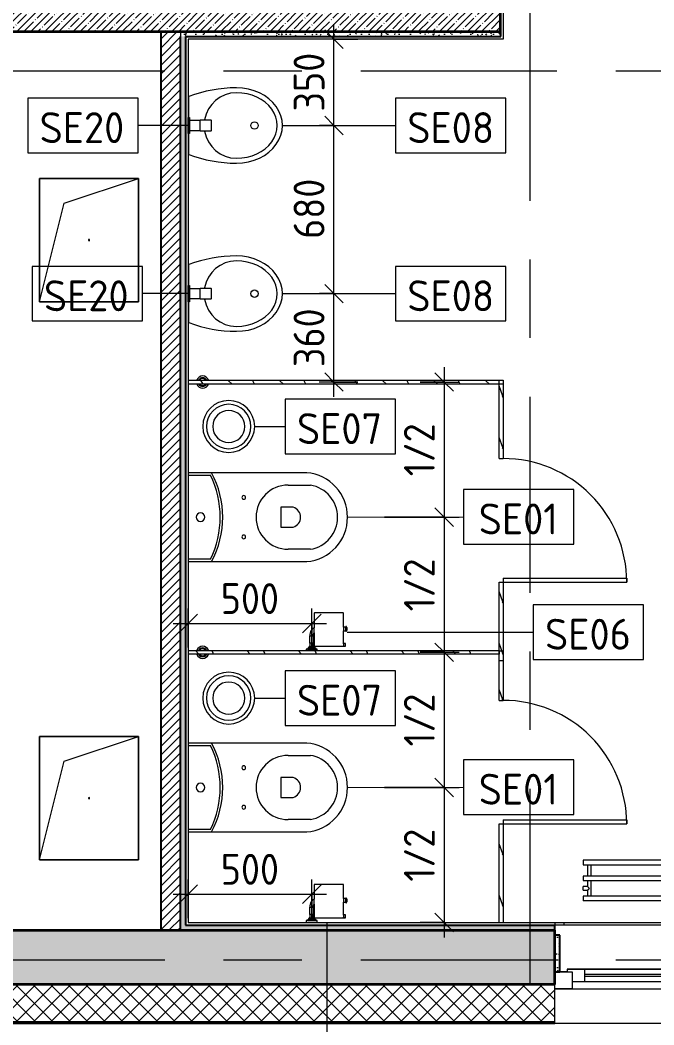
# Model space of a CAD drawing. Header units: millimetres. Extents: x 11693 to 241752, y -8553 to 29926.
# Drawn here: x 61026 to 63591, y -263 to 3806 of the extents above; entities that cross this region are included whole.
import ezdxf

# ---------------------------------------------------------------- set-up
doc = ezdxf.new("R2010")
doc.units = ezdxf.units.MM
doc.linetypes.add('Осевая', pattern=[1587.5, 317.5, -238.125, 793.75, -238.125])
for name, color, linetype, lineweight in [('A-ANNO-DIMS', 7, 'Continuous', 9), ('A-ANNO-DIMS-50', 7, 'Continuous', 9), ('A-DOOR', 7, 'Continuous', 9), ('A-GENM', 7, 'Continuous', 9), ('A-GLAZ', 7, 'Continuous', 9), ('A-GLAZ-1', 7, 'Continuous', 15), ('A-WALL-2', 7, 'Continuous', 9), ('I-WALL', 7, 'Continuous', 9), ('M-EQPM', 7, 'Continuous', 9), ('P-SANR-FIXT-IDEN', 7, 'Continuous', 9), ('Оси-2', 7, 'Осевая', 9)]:
    doc.layers.add(name, color=color, linetype=linetype, lineweight=lineweight)
for name, color, linetype, lineweight, true_color in [('A-DETL-GENF-1', 7, 'Continuous', 9, 0x4994b4), ('A-GENM-1', 7, 'Continuous', 9, 0x4994b4), ('A-WALL-1', 7, 'Continuous', 25, 0x3c3c3c), ('A-WALL-3', 7, 'Continuous', 35, 0x3c3c3c), ('A-WALL-4', 7, 'Continuous', 15, 0x3c3c3c), ('A-WALL-FNSH-1', 7, 'Continuous', 15, 0x3c3c3c), ('A-WALL-FNSH-2', 7, 'Continuous', 9, 0x3c3c3c), ('P-SANR-FIXT-1', 7, 'Continuous', 15, 0x4994b4)]:
    doc.layers.add(name, color=color, linetype=linetype, lineweight=lineweight, true_color=true_color)
doc.styles.add('GOST Common_1', font='GOST_Common.ttf', dxfattribs={"height": 125})
doc.styles.add('ISOCPEUR', font='isocpeur.ttf', dxfattribs={"width": 0.9, "height": 125})
doc.dimstyles.new('ISO-2_5_0_9К_БОЛЬШОЙ', dxfattribs={"dimscale": 304.8, "dimtxt": 124.497647, "dimasz": 0.246063, "dimexe": 0.19685, "dimexo": 0.492126, "dimgap": 0, "dimtad": 1, "dimdec": 0, "dimrnd": 10, "dimzin": 0, "dimdsep": 46, "dimtxsty": 'ISOCPEUR', "dimblk1": 'OBLIQUE', "dimblk2": 'OBLIQUE', "dimsah": 1, "dimcen": 0.09, "dimdle": 0.19685, "dimazin": 0, "dimtfac": 1, "dimtdec": 4, "dimtix": 1, "dimtmove": 0, "dimatfit": 3, "dimfxl": 1, "dimtvp": 1, "dimtolj": 1, "dimtzin": 0, "dimarcsym": 2})
pattern_1 = [(45, (-7470.254, 0), (-28.51196, 28.51196), []), (45, (-7441.74, 0), (-28.51196, 28.51196), [50.403, -10.081, 1.676, -8.404])]
pattern_2 = [(0, (-7470.254, 0), (60.96, 15.24), [5.029, -40.691, 5.029, -40.691, -243.84]), (0, (-7470.254, 0), (60.96, 15.24), [-91.44, 5.029, -86.411, 5.029, -40.691, -106.68]), (0, (-7470.254, 0), (60.96, 15.24), [-228.6, 5.029, -25.451, 5.029, -71.171]), (120, (-7447.394, 7.62), (-43.678227, 45.1729086), [5.029, -40.691, 5.029, -40.691, -243.84]), (120, (-7447.394, 7.62), (-43.678227, 45.1729086), [-91.44, 5.029, -86.411, 5.029, -40.691, -106.68]), (120, (-7447.394, 7.62), (-43.678227, 45.1729086), [-228.6, 5.029, -25.451, 5.029, -71.171]), (240, (-7439.774, 38.1), (-17.281773, -60.4129086), [5.029, -40.691, 5.029, -40.691, -243.84]), (240, (-7439.774, 38.1), (-17.281773, -60.4129086), [-91.44, 5.029, -86.411, 5.029, -40.691, -106.68]), (240, (-7439.774, 38.1), (-17.281773, -60.4129086), [-228.6, 5.029, -25.451, 5.029, -71.171])]
pattern_3 = [(18.435, (-1212.785, 70388.855), (416.499926, 208.249954), [79.025, -579.519]), (49.399, (-1137.815, 70413.845), (1041.243719, 1249.505702), [38.399, -1881.572]), (46.848, (-1112.825, 70234.75), (2915.4795762, 3123.7701515), [91.346, -4475.934]), (19.983, (-1050.35, 70301.39), (1666.001328, 624.746965), [48.75, -2388.754]), (0, (-1212.79, 70318.05), (208.25, 208.25), [41.65, -166.6]), (28.443, (-1171.135, 70318.05), (-2707.2483879, -1457.75313005), [113.682, -5570.435]), (354.289, (-1071.175, 70372.195), (-1874.2483835, 208.263648), [41.858, -2051.029]), (39.806, (-1029.525, 70368.03), (-1041.24396, -833.007541), [32.53, -1593.955])]
pattern_4 = [(18.435, (-151, 70388.855), (416.499926, 208.249954), [79.025, -579.519]), (49.399, (-76.03, 70413.845), (1041.243719, 1249.505702), [38.399, -1881.572]), (46.848, (-51.04, 70234.75), (2915.4795762, 3123.7701515), [91.346, -4475.934]), (19.983, (11.435, 70301.39), (1666.001328, 624.746965), [48.75, -2388.754]), (0, (-151, 70318.05), (208.25, 208.25), [41.65, -166.6]), (28.443, (-109.35, 70318.05), (-2707.2483879, -1457.75313005), [113.682, -5570.435]), (354.289, (-9.39, 70372.195), (-1874.2483835, 208.263648), [41.858, -2051.029]), (39.806, (32.26, 70368.03), (-1041.24396, -833.007541), [32.53, -1593.955])]

# ---------------------------------------------------------------- blocks, each defined once
blk = doc.blocks.new('120_Окно_СКБ_1Ст - 120_Окно_СКБ_1Ст 900х2500_h_-22445987-Фрагмент 2_6')
at = {"layer": 'A-GLAZ'}
for p, q in [((450, -57), (-450, -57)), ((-330, -107), (330, -107)), ((330, -117), (-330, -117)), ((-430, -127), (-400, -127)), ((400, -127), (430, -127))]:
    blk.add_line(p, q, dxfattribs=at)
at = {"layer": 'A-GLAZ-1'}
for p, q in [((-450, -127), (-450, -57)), ((-450, -57), (-380, -57)), ((-380, -57), (-380, -127)), ((380, -127), (380, -57)), ((380, -57), (450, -57)), ((450, -57), (450, -127)), ((380, -87), (-380, -87)), ((-380, -87), (-380, -127)), ((-330, -137), (-330, -87)), ((330, -137), (330, -87)), ((380, -127), (380, -87)), ((-380, -127), (-450, -127)), ((-380, -127), (-400, -127)), ((-400, -127), (-400, -137)), ((-400, -137), (400, -137)), ((400, -137), (-400, -137)), ((450, -127), (380, -127)), ((400, -127), (380, -127)), ((400, -137), (400, -127))]:
    blk.add_line(p, q, dxfattribs=at)
blk = doc.blocks.new('GM_Отверстие прямоугольное _в плите_ - Отверстие-21609437-Фрагмент 2_6')
at = {"layer": 'A-GENM'}
for p, q in [((-200, -250), (-200, 250)), ((-200, 250), (200, 250)), ((200, 250), (-200, 250)), ((-200, 250), (-200, -250)), ((-100, 150), (200, 250)), ((200, 250), (200, -250)), ((200, -250), (200, 250)), ((-200, -250), (-100, 150)), ((200, -250), (-200, -250)), ((-200, -250), (200, -250))]:
    blk.add_line(p, q, dxfattribs=at)
for start, end in [(360, 180), (180, 360)]:
    blk.add_arc((0, 0), 2.5, start, end, dxfattribs=at)
blk = doc.blocks.new('radiator_prado_classic_z_tip_30_po exemplyaru - Classic Z Тип 30-500-30677900-Фрагмент 2_6')
at = {"layer": 'M-EQPM'}
for p, q in [((0, 228), (0, 210)), ((700, 228), (0, 228)), ((0, 210), (700, 210)), ((17.5, 210), (17.5, 164)), ((32.5, 164), (32.5, 210)), ((667.5, 210), (667.5, 164)), ((682.5, 164), (682.5, 210)), ((700, 210), (700, 228)), ((700, 164), (0, 164)), ((0, 164), (0, 146)), ((700, 146), (700, 164)), ((0, 146), (700, 146)), ((17.5, 146), (17.5, 121.5)), ((32.5, 82), (32.5, 146)), ((667.5, 146), (667.5, 82)), ((682.5, 121.5), (682.5, 146)), ((17.5, 121.5), (0, 121.5)), ((0, 106.5), (0, 121.5)), ((0, 106.5), (17.5, 106.5)), ((700, 82), (0, 82)), ((0, 82), (0, 64)), ((17.5, 106.5), (17.5, 82)), ((700, 121.5), (682.5, 121.5)), ((682.5, 82), (682.5, 106.5)), ((682.5, 106.5), (700, 106.5)), ((700, 121.5), (700, 106.5)), ((700, 64), (700, 82)), ((700, 64), (0, 64))]:
    blk.add_line(p, q, dxfattribs=at)
for points, knots in [([(25, 114), (24.5, 114.5), (23.6, 115.4), (22.4, 116.6), (21.6, 117.4), (21.1, 117.9), (20.8, 118.2), (20.5, 118.5), (20.2, 118.8), (19.8, 119.1), (19.6, 119.4), (19.3, 119.7), (19, 120), (18.7, 120.3), (18.5, 120.5), (18.3, 120.7), (18.1, 120.9), (17.9, 121.1), (17.8, 121.2), (17.7, 121.3), (17.5, 121.5), (17.5, 121.5), (17.5, 121.5)], [0, 0, 0, 0, 0.142857, 0.285714, 0.357143, 0.392857, 0.428571, 0.464286, 0.5, 0.535714, 0.571429, 0.607143, 0.642857, 0.678571, 0.714286, 0.75, 0.785714, 0.821429, 0.857143, 0.892857, 0.928571, 1, 1, 1, 1]), ([(17.5, 106.5), (17.5, 106.5), (17.5, 106.5), (17.7, 106.7), (17.8, 106.8), (17.9, 106.9), (18.1, 107.1), (18.3, 107.3), (18.5, 107.5), (18.7, 107.7), (19, 108), (19.3, 108.3), (19.6, 108.6), (19.8, 108.9), (20.3, 109.3), (20.7, 109.7), (21.1, 110.1), (21.6, 110.6), (22.4, 111.4), (23.6, 112.6), (24.5, 113.5), (25, 114)], [0, 0, 0, 0, 0.071429, 0.107143, 0.142857, 0.178571, 0.214286, 0.25, 0.285714, 0.321429, 0.357143, 0.392857, 0.428571, 0.464286, 0.5, 0.571429, 0.607143, 0.642857, 0.714286, 0.857143, 1, 1, 1, 1]), ([(675, 114), (675.5, 114.5), (676.4, 115.4), (677.6, 116.6), (678.4, 117.4), (678.9, 117.9), (679.2, 118.2), (679.5, 118.5), (679.8, 118.8), (680.1, 119.2), (680.4, 119.4), (680.7, 119.7), (681, 120), (681.3, 120.3), (681.5, 120.5), (681.7, 120.7), (681.9, 120.9), (682.1, 121.1), (682.2, 121.2), (682.3, 121.3), (682.5, 121.5), (682.5, 121.5), (682.5, 121.5)], [0, 0, 0, 0, 0.142857, 0.285714, 0.357143, 0.392857, 0.428571, 0.464286, 0.5, 0.535714, 0.571429, 0.607143, 0.642857, 0.678571, 0.714286, 0.75, 0.785714, 0.821429, 0.857143, 0.892857, 0.928571, 1, 1, 1, 1]), ([(682.5, 106.5), (682.5, 106.5), (682.5, 106.5), (682.3, 106.7), (682.2, 106.8), (682.1, 106.9), (681.9, 107.1), (681.7, 107.3), (681.5, 107.5), (681.3, 107.7), (681, 108), (680.7, 108.3), (680.4, 108.6), (680.1, 108.8), (679.7, 109.3), (679.3, 109.7), (678.9, 110.1), (678.4, 110.6), (677.6, 111.4), (676.4, 112.6), (675.5, 113.5), (675, 114)], [0, 0, 0, 0, 0.071429, 0.107143, 0.142857, 0.178571, 0.214286, 0.25, 0.285714, 0.321429, 0.357143, 0.392857, 0.428571, 0.464286, 0.5, 0.571429, 0.607143, 0.642857, 0.714286, 0.857143, 1, 1, 1, 1])]:
    blk.add_open_spline(points, degree=3, knots=knots, dxfattribs=at)
blk = doc.blocks.new('131_Сантехническая перегородка_Дверь - СД-1-29846662-Фрагмент 2_6')
at = {"layer": 'A-DOOR'}
h = blk.add_hatch(dxfattribs=at)
h.set_pattern_fill('FP_22', color=256, style=0, pattern_type=2)
h.set_pattern_definition(pattern_3)
h.paths.add_polyline_path([(817.3, 8), (817.3, -8), (1134.7, -8), (1134.7, 8)])
at = {"layer": 'A-GENM'}
h = blk.add_hatch(dxfattribs=at)
h.set_pattern_fill('FP_22', color=256, style=0, pattern_type=2)
h.set_pattern_definition(pattern_3)
h.paths.add_polyline_path([(0, 8), (0, -8), (317.3, -8), (317.3, 8)])
at = {"layer": 'A-DOOR'}
for p, q in [((333.3, -8), (317.3, -8)), ((317.3, -8), (317.3, -508)), ((333.3, -8), (333.3, -508)), ((333.3, -508), (317.3, -508))]:
    blk.add_line(p, q, dxfattribs=at)
blk.add_arc((317.3, -8), 500, 270, 0, dxfattribs=at)
at = {"layer": 'A-GENM'}
for p, q in [((0, 8), (317.3, 8)), ((0, 8), (0, -8)), ((317.3, 8), (317.3, -8)), ((817.3, 8), (1134.7, 8)), ((817.3, 8), (817.3, -8)), ((1134.7, 8), (1134.7, -8)), ((317.3, -8), (0, -8)), ((1134.7, -8), (817.3, -8))]:
    blk.add_line(p, q, dxfattribs=at)
blk = doc.blocks.new('131_Сантехническая перегородка_Дверь_сдвиг_ - СД-1-30819161-Фрагмент 2_6')
at = {"layer": 'A-DOOR'}
h = blk.add_hatch(dxfattribs=at)
h.set_pattern_fill('FP_25', color=256, style=0, pattern_type=2)
h.set_pattern_definition(pattern_4)
h.paths.add_polyline_path([(900, 8), (900, -8), (1100, -8), (1100, 8)])
at = {"layer": 'A-GENM'}
h = blk.add_hatch(dxfattribs=at)
h.set_pattern_fill('FP_25', color=256, style=0, pattern_type=2)
h.set_pattern_definition(pattern_4)
h.paths.add_polyline_path([(0, 8), (0, -8), (400, -8), (400, 8), (311, 8)])
at = {"layer": 'A-DOOR'}
for p, q in [((416, -8), (400, -8)), ((400, -8), (400, -508)), ((416, -8), (416, -508)), ((416, -508), (400, -508))]:
    blk.add_line(p, q, dxfattribs=at)
blk.add_arc((400, -8), 500, 270, 0, dxfattribs=at)
at = {"layer": 'A-GENM'}
for p, q in [((0, 8), (400, 8)), ((400, 8), (400, -8)), ((900, 8), (1100, 8)), ((900, 8), (900, -8)), ((1100, 8), (1100, -8)), ((400, -8), (0, -8)), ((1100, -8), (900, -8))]:
    blk.add_line(p, q, dxfattribs=at)
blk = doc.blocks.new('131_Сантехническая перегородка - СП-4-30850764-Фрагмент 2_6')
at = {"layer": 'A-GENM'}
h = blk.add_hatch(dxfattribs=at)
h.set_pattern_fill('FP_26', color=256, style=0, pattern_type=2)
h.set_pattern_definition([(108.435, (-69066.66, -2340), (-208.249954, 416.499926), [79.025, -579.519]), (139.399, (-69091.653, -2265.03), (-1249.505702, 1041.243719), [38.399, -1881.572]), (136.848, (-68912.558, -2240.04), (-3123.769422, 2915.4788923), [91.346, -4475.934]), (109.983, (-68979.198, -2177.565), (-624.746965, 1666.001328), [48.75, -2388.754]), (90, (-68995.86, -2340), (-208.25, 208.25), [41.65, -166.6]), (118.443, (-68995.858, -2298.35), (1457.75313005, -2707.2483879), [113.682, -5570.435]), (84.289, (-69050.003, -2198.39), (-208.263648, -1874.2483835), [41.858, -2051.029]), (129.806, (-69045.838, -2156.74), (833.007541, -1041.24396), [32.53, -1593.955])])
h.paths.add_polyline_path([(1330, -8), (1330, 8), (55.2, 8), (55.2, -8), (706.3, -8)])
for p, q in [((55.2, 8), (1330, 8)), ((1330, 8), (1330, -8)), ((1330, -8), (55.2, -8))]:
    blk.add_line(p, q, dxfattribs=at)
at = {"layer": 'A-GENM', "flags": 128}
for points in [[(126.7, 8), (117.9, 14.5), (107.1, 13.4), (101.1, 8)], [(101.1, -8), (109.9, -14.5), (120.7, -13.4), (126.7, -8)]]:
    blk.add_lwpolyline(points, dxfattribs=at)
at = {"layer": 'A-GENM'}
for radius, start, end in [(24.6, 19.9113, 160.0887), (17.6, 28.9731, 151.0269), (15.1, 126.8617, 139.5341), (15.1, 78.8699, 82.6459), (15.1, 40.4659, 53.124), (24.6, 199.9113, 340.0887), (17.6, 208.9731, 331.0269), (15.1, 220.4659, 233.124), (15.1, 258.8699, 262.6459), (15.1, 306.8617, 319.5341)]:
    blk.add_arc((113.9, 0), radius, start, end, dxfattribs=at)
blk = doc.blocks.new('131_Сантехническая перегородка - СП-4-30850728-Фрагмент 2_6')
at = {"layer": 'A-GENM'}
h = blk.add_hatch(dxfattribs=at)
h.set_pattern_fill('FP_27', color=256, style=0, pattern_type=2)
h.set_pattern_definition([(108.435, (-69050.52, -1245.5), (-208.249954, 416.499926), [79.025, -579.519]), (139.399, (-69075.51, -1170.53), (-1249.505702, 1041.243719), [38.399, -1881.572]), (136.848, (-68896.414, -1145.54), (-3123.769422, 2915.4788923), [91.346, -4475.934]), (109.983, (-68963.054, -1083.065), (-624.746965, 1666.001328), [48.75, -2388.754]), (90, (-68979.71, -1245.5), (-208.25, 208.25), [41.65, -166.6]), (118.443, (-68979.714, -1203.85), (1457.75313005, -2707.2483879), [113.682, -5570.435]), (84.289, (-69033.86, -1103.89), (-208.263648, -1874.2483835), [41.858, -2051.029]), (129.806, (-69029.694, -1062.24), (833.007541, -1041.24396), [32.53, -1593.955])])
h.paths.add_polyline_path([(1330, -8), (1330, 8), (71.3, 8), (71.3, -8), (722.5, -8)])
for p, q in [((71.3, 8), (1330, 8)), ((1330, 8), (1330, -8)), ((1330, -8), (71.3, -8))]:
    blk.add_line(p, q, dxfattribs=at)
at = {"layer": 'A-GENM', "flags": 128}
for points in [[(142.8, 8), (134.1, 14.5), (123.2, 13.4), (117.3, 8)], [(117.3, -8), (126, -14.5), (136.9, -13.4), (142.8, -8)]]:
    blk.add_lwpolyline(points, dxfattribs=at)
at = {"layer": 'A-GENM'}
for radius, start, end in [(24.6, 19.9113, 160.0887), (17.6, 28.9731, 151.0269), (15.1, 126.8617, 139.5341), (15.1, 78.8699, 82.6459), (15.1, 40.4659, 53.124), (24.6, 199.9113, 340.0887), (17.6, 208.9731, 331.0269), (15.1, 220.4659, 233.124), (15.1, 258.8699, 262.6459), (15.1, 306.8617, 319.5341)]:
    blk.add_arc((130, 0), radius, start, end, dxfattribs=at)
blk = doc.blocks.new('мусорная корзина - Round_ Metal-30590745-Фрагмент 2_6')
at = {"layer": 'P-SANR-FIXT-1'}
for radius, start, end in [(105, 0, 180), (90, 360, 180), (65, 0, 180), (105, 180, 360), (90, 180, 360), (65, 180, 360)]:
    blk.add_arc((0, 0), radius, start, end, dxfattribs=at)
blk = doc.blocks.new('WC Seat_2 with Cistern-Wall Based - 640 x 360mm-30580118-Фрагмент 2_6')
at = {"layer": 'P-SANR-FIXT-1'}
for p, q in [((-5, 410.5), (-5, 500.5)), ((255, 500.5), (255, 410.5)), ((-55, 485.5), (-55, 100.5)), ((305, 100.5), (305, 485.5)), ((85, 430.5), (85, 380.5)), ((165, 380.5), (165, 430.5)), ((85, 380.5), (165, 380.5)), ((-55, 100.5), (-55, 5.5)), ((-45, 5.5), (-45, 95.6)), ((295, 95.6), (295, 5.5)), ((305, 5.5), (305, 100.5))]:
    blk.add_line(p, q, dxfattribs=at)
for centre, radius, start, end in [((125, 469.8), 180.7, 4.9791, 175.0209), ((125, 478.7), 131.8, 9.5273, 170.4727), ((125, 418.8), 41.7, 16.2602, 163.7398), ((125, 410.5), 130, 180, 360), ((45, 230.5), 7.5, 0, 180), ((45, 230.5), 7.5, 180, 360), ((205, 230.5), 7.5, 0, 180), ((205, 230.5), 7.5, 180, 360), ((125, -237), 382.5, 61.9275, 118.0725), ((125, -247), 382.5, 63.6122, 116.3878), ((125, 55.5), 17.5, 0, 180), ((125, 55.5), 17.5, 180, 360)]:
    blk.add_arc(centre, radius, start, end, dxfattribs=at)
blk = doc.blocks.new('Urinal - Urinal-30617152-Фрагмент 2_6')
at = {"layer": 'P-SANR-FIXT-1'}
for p, q in [((-117.4, -2.6), (-32.5, -2.6)), ((32.5, -2.6), (117.4, -2.6))]:
    blk.add_line(p, q, dxfattribs=at)
blk.add_circle((0, -268.3), 15, dxfattribs=at)
for centre, start, end in [((392.4, -195), 159.3261, 180), ((-392.4, -195), 360, 20.6739)]:
    blk.add_arc(centre, 544.9, start, end, dxfattribs=at)
for major_axis, ratio, start_param, end_param in [((-132.5, 0), 0.987707, 4.886922, 6.283185), ((132.5, 0), 0.987707, 0, 1.396263), ((0, 186.2), 0.819068, 1.570796, 4.712389), ((0, 165), 0.80303, 1.570796, 4.712389)]:
    blk.add_ellipse((0, -195), major_axis=major_axis, ratio=ratio, start_param=start_param, end_param=end_param, dxfattribs=at)
blk = doc.blocks.new('Sanitary_Taps-Mixers_Gessi_70388-HABITO-External-part-for-wall-moun - 707 - Black Metal Brushed PVD-30902499-Фрагмент 2_6')
at = {"layer": 'A-GENM-1'}
for p, q in [((69176.4, 3411.6), (69181.4, 3411.6)), ((69176.4, 3346.6), (69176.4, 3411.6)), ((69176.4, 3400.1), (69176.4, 3411.6)), ((69176.4, 3411.6), (69181.4, 3411.6)), ((69181.4, 3411.6), (69181.4, 3346.6)), ((69181.4, 3411.6), (69181.4, 3400.1)), ((69181.4, 3400.1), (69224.4, 3400.1)), ((69224.4, 3356.6), (69224.4, 3401.6)), ((69224.4, 3401.6), (69268.4, 3401.6)), ((69224.4, 3400.1), (69224.4, 3401.6)), ((69224.4, 3401.6), (69268.4, 3401.6)), ((69268.4, 3401.6), (69269.4, 3400.6)), ((69268.4, 3401.6), (69269.4, 3400.6)), ((69269.4, 3400.6), (69269.4, 3357.6)), ((69269.4, 3400.6), (69269.4, 3357.6)), ((69176.4, 3346.6), (69176.4, 3358.1)), ((69181.4, 3346.6), (69176.4, 3346.6)), ((69181.4, 3346.6), (69176.4, 3346.6)), ((69224.4, 3358.1), (69181.4, 3358.1)), ((69181.4, 3358.1), (69181.4, 3346.6)), ((69224.4, 3356.6), (69224.4, 3358.1)), ((69268.4, 3356.6), (69224.4, 3356.6)), ((69268.4, 3356.6), (69224.4, 3356.6)), ((69269.4, 3357.6), (69268.4, 3356.6)), ((69269.4, 3357.6), (69268.4, 3356.6))]:
    blk.add_line(p, q, dxfattribs=at)
blk = doc.blocks.new('Sanitary_Toilet-Accessories_Gessi_Wall-mounted-paper-roll-holder-65449 - Chrome-30916167-Фрагмент 2_6')
at = {"layer": 'A-DETL-GENF-1'}
for p, q in [((69687.5, 1404.8), (69685.9, 1404.6)), ((69685.9, 1404.6), (69685.9, 1344.5)), ((69803.6, 1404.8), (69687.5, 1404.8)), ((69804.9, 1404.6), (69803.6, 1404.8)), ((69804.9, 1347.6), (69804.9, 1404.6)), ((69685.9, 1344.5), (69677.5, 1338.9)), ((69685.9, 1325), (69685.9, 1344.5)), ((69804.9, 1347.6), (69804.9, 1332.6)), ((69813.9, 1347.6), (69804.9, 1347.6)), ((69813.9, 1349.6), (69813.9, 1347.6)), ((69817.4, 1349.6), (69813.9, 1349.6)), ((69813.9, 1332.6), (69813.9, 1347.6)), ((69817.4, 1347.6), (69817.4, 1349.6)), ((69817.4, 1332.6), (69817.4, 1347.6)), ((69819.3, 1344.1), (69817.4, 1347.6)), ((69819.9, 1340.1), (69819.3, 1344.1)), ((69667.4, 1312.6), (69667.4, 1282.6)), ((69668.9, 1312.6), (69667.4, 1312.6)), ((69671.1, 1329.4), (69668.9, 1318.1)), ((69668.9, 1318.1), (69668.9, 1312.6)), ((69668.9, 1312.6), (69683.9, 1312.6)), ((69677.5, 1338.9), (69671.1, 1329.4)), ((69683.9, 1318.1), (69685, 1323.6)), ((69683.9, 1312.6), (69683.9, 1318.1)), ((69685.4, 1312.6), (69683.9, 1312.6)), ((69685, 1323.6), (69685.9, 1325)), ((69685.4, 1282.6), (69685.4, 1312.6)), ((69685.9, 1325), (69685.9, 1279.8)), ((69804.9, 1332.6), (69813.9, 1332.6)), ((69804.9, 1279.8), (69804.9, 1332.6)), ((69813.9, 1332.6), (69813.9, 1330.6)), ((69813.9, 1330.6), (69817.4, 1330.6)), ((69817.4, 1332.6), (69819.3, 1336.1)), ((69817.4, 1330.6), (69817.4, 1332.6)), ((69819.3, 1336.1), (69819.9, 1340.1)), ((69662.1, 1262.7), (69660.6, 1261.3)), ((69663.1, 1264.5), (69662.1, 1262.7)), ((69663.4, 1266.6), (69663.1, 1264.5)), ((69665.4, 1266.6), (69663.4, 1266.6)), ((69665.4, 1269.1), (69665.4, 1266.6)), ((69668.9, 1269.1), (69665.4, 1269.1)), ((69665.4, 1266.6), (69687.4, 1266.6)), ((69667.4, 1282.6), (69668.9, 1282.6)), ((69667.4, 1269.1), (69685.9, 1269.1)), ((69683.9, 1282.6), (69668.9, 1282.6)), ((69668.9, 1282.6), (69668.9, 1269.1)), ((69683.9, 1282.6), (69685.4, 1282.6)), ((69683.9, 1279.8), (69683.9, 1282.6)), ((69683.9, 1271.8), (69683.9, 1279.8)), ((69685.9, 1279.8), (69683.9, 1279.8)), ((69683.9, 1271.8), (69685.9, 1271.8)), ((69683.9, 1269.1), (69683.9, 1271.8)), ((69687.4, 1269.1), (69683.9, 1269.1)), ((69685.9, 1279.8), (69685.9, 1271.8)), ((69685.9, 1271.8), (69685.9, 1269.8)), ((69685.9, 1269.8), (69804.9, 1269.8)), ((69687.4, 1266.6), (69687.4, 1269.1)), ((69689.4, 1266.6), (69687.4, 1266.6)), ((69689.7, 1264.5), (69689.4, 1266.6)), ((69690.7, 1262.7), (69689.7, 1264.5)), ((69692.2, 1261.3), (69690.7, 1262.7)), ((69804.9, 1279.8), (69804.9, 1271.8)), ((69805.9, 1279.8), (69804.9, 1279.8)), ((69804.9, 1271.8), (69805.9, 1271.8)), ((69804.9, 1269.8), (69804.9, 1271.8)), ((69805.9, 1281.8), (69805.9, 1279.8)), ((69812.4, 1281.8), (69805.9, 1281.8)), ((69805.9, 1271.8), (69805.9, 1279.8)), ((69805.9, 1271.8), (69805.9, 1269.8)), ((69805.9, 1269.8), (69812.4, 1269.8)), ((69812.4, 1269.8), (69812.4, 1281.8)), ((69653.9, 1258.1), (69653.9, 1253.5)), ((69658.9, 1258.1), (69653.9, 1258.1)), ((69660.6, 1261.3), (69658.9, 1260.6)), ((69693.9, 1260.6), (69658.9, 1260.6)), ((69658.9, 1260.6), (69658.9, 1258.1)), ((69658.9, 1258.1), (69693.9, 1258.1)), ((69693.9, 1260.6), (69692.2, 1261.3)), ((69693.9, 1258.1), (69693.9, 1260.6)), ((69698.9, 1258.1), (69693.9, 1258.1)), ((69698.9, 1253.5), (69698.9, 1258.1))]:
    blk.add_line(p, q, dxfattribs=at)
blk = doc.blocks.new('Sanitary_Toilet-Accessories_Gessi_Wall-mounted-paper-roll-holder-65449 - Chrome-V32-Фрагмент 2_6')
at = {"layer": 'A-DETL-GENF-1'}
for p, q in [((69687.5, 305.7), (69685.9, 305.6)), ((69685.9, 305.6), (69685.9, 245.4)), ((69803.6, 305.7), (69687.5, 305.7)), ((69804.9, 305.6), (69803.6, 305.7)), ((69804.9, 248.5), (69804.9, 305.6)), ((69685.9, 245.4), (69677.5, 239.9)), ((69685.9, 225.9), (69685.9, 245.4)), ((69804.9, 248.5), (69804.9, 233.5)), ((69813.9, 248.5), (69804.9, 248.5)), ((69813.9, 250.5), (69813.9, 248.5)), ((69817.4, 250.5), (69813.9, 250.5)), ((69813.9, 233.5), (69813.9, 248.5)), ((69817.4, 248.5), (69817.4, 250.5)), ((69817.4, 233.5), (69817.4, 248.5)), ((69819.3, 245), (69817.4, 248.5)), ((69819.9, 241), (69819.3, 245)), ((69667.4, 213.5), (69667.4, 183.5)), ((69668.9, 213.5), (69667.4, 213.5)), ((69671.1, 230.3), (69668.9, 219)), ((69668.9, 219), (69668.9, 213.5)), ((69668.9, 213.5), (69683.9, 213.5)), ((69677.5, 239.9), (69671.1, 230.3)), ((69683.9, 219), (69685, 224.5)), ((69683.9, 213.5), (69683.9, 219)), ((69685.4, 213.5), (69683.9, 213.5)), ((69685, 224.5), (69685.9, 225.9)), ((69685.4, 183.5), (69685.4, 213.5)), ((69685.9, 225.9), (69685.9, 180.7)), ((69804.9, 233.5), (69813.9, 233.5)), ((69804.9, 180.7), (69804.9, 233.5)), ((69813.9, 233.5), (69813.9, 231.5)), ((69813.9, 231.5), (69817.4, 231.5)), ((69817.4, 233.5), (69819.3, 237)), ((69817.4, 231.5), (69817.4, 233.5)), ((69819.3, 237), (69819.9, 241)), ((69662.1, 163.6), (69660.6, 162.2)), ((69663.1, 165.5), (69662.1, 163.6)), ((69663.4, 167.5), (69663.1, 165.5)), ((69665.4, 167.5), (69663.4, 167.5)), ((69665.4, 170), (69665.4, 167.5)), ((69668.9, 170), (69665.4, 170)), ((69665.4, 167.5), (69687.4, 167.5)), ((69667.4, 183.5), (69668.9, 183.5)), ((69667.4, 170), (69685.9, 170)), ((69683.9, 183.5), (69668.9, 183.5)), ((69668.9, 183.5), (69668.9, 170)), ((69683.9, 183.5), (69685.4, 183.5)), ((69683.9, 180.7), (69683.9, 183.5)), ((69683.9, 172.7), (69683.9, 180.7)), ((69685.9, 180.7), (69683.9, 180.7)), ((69683.9, 172.7), (69685.9, 172.7)), ((69683.9, 170), (69683.9, 172.7)), ((69687.4, 170), (69683.9, 170)), ((69685.9, 180.7), (69685.9, 172.7)), ((69685.9, 172.7), (69685.9, 170.7)), ((69685.9, 170.7), (69804.9, 170.7)), ((69687.4, 167.5), (69687.4, 170)), ((69689.4, 167.5), (69687.4, 167.5)), ((69689.7, 165.5), (69689.4, 167.5)), ((69690.7, 163.6), (69689.7, 165.5)), ((69692.2, 162.2), (69690.7, 163.6)), ((69804.9, 180.7), (69804.9, 172.7)), ((69805.9, 180.7), (69804.9, 180.7)), ((69804.9, 172.7), (69805.9, 172.7)), ((69804.9, 170.7), (69804.9, 172.7)), ((69805.9, 182.7), (69805.9, 180.7)), ((69812.4, 182.7), (69805.9, 182.7)), ((69805.9, 172.7), (69805.9, 180.7)), ((69805.9, 172.7), (69805.9, 170.7)), ((69805.9, 170.7), (69812.4, 170.7)), ((69812.4, 170.7), (69812.4, 182.7)), ((69653.9, 159), (69653.9, 151)), ((69658.9, 159), (69653.9, 159)), ((69660.6, 162.2), (69658.9, 161.5)), ((69693.9, 161.5), (69658.9, 161.5)), ((69658.9, 161.5), (69658.9, 159)), ((69658.9, 159), (69693.9, 159)), ((69693.9, 161.5), (69692.2, 162.2)), ((69693.9, 159), (69693.9, 161.5)), ((69698.9, 159), (69693.9, 159)), ((69698.9, 151), (69698.9, 159))]:
    blk.add_line(p, q, dxfattribs=at)
blk = doc.blocks.new('М_сантехническая_рамка1 - В рамке-30590747-Фрагмент 2_6')
at = {"layer": 'P-SANR-FIXT-IDEN'}
for p, q in [((4.293, 2.24), (-4.639, 2.24)), ((-4.639, 2.24), (-4.639, -2.178)), ((4.293, -2.178), (4.293, 2.24)), ((-4.639, -2.178), (4.293, -2.178))]:
    blk.add_line(p, q, dxfattribs=at)
blk = doc.blocks.new('DIMBLOCK29-Фрагмент 2_6')
at = {"layer": 'A-ANNO-DIMS-50'}
for p, q in [((61705.7, 1265.3), (61705.7, 1422.3)), ((62206.1, 1265.3), (62206.1, 1422.3)), ((61645.7, 1362.3), (62266.1, 1362.3)), ((61705.7, 1362.3), (61705.7, 1265.3)), ((62206.1, 1362.3), (62206.1, 1265.3))]:
    blk.add_line(p, q, dxfattribs=at)
at = {"layer": 'A-ANNO-DIMS-50', "lineweight": 20}
for p, q in [((61705.7, 1362.3), (61743.2, 1399.8)), ((62206.1, 1362.3), (62243.6, 1399.8)), ((61705.7, 1362.3), (61668.2, 1324.8)), ((62206.1, 1362.3), (62168.6, 1324.8))]:
    blk.add_line(p, q, dxfattribs=at)
at = {"layer": 'A-ANNO-DIMS-50', "color": 0, "insert": (61837.4, 1525.6), "char_height": 125, "width": 284.429, "attachment_point": 1, "line_spacing_factor": 1.149209, "style": 'ISOCPEUR'}
blk.add_mtext('500', dxfattribs=at)
blk = doc.blocks.new('_Oblique')
at = {"color": 0, "linetype": 'ByBlock', "lineweight": -2}
blk.add_line((-0.5, -0.5), (0.5, 0.5), dxfattribs=at)
blk = doc.blocks.new('DIMBLOCK30-Фрагмент 2_6')
at = {"layer": 'A-ANNO-DIMS-50'}
for p, q in [((61705.7, 168.9), (61705.7, 325.9)), ((62206.1, 168.9), (62206.1, 325.9)), ((61645.7, 265.9), (62266.1, 265.9)), ((61705.7, 265.9), (61705.7, 168.9)), ((62206.1, 265.9), (62206.1, 168.9))]:
    blk.add_line(p, q, dxfattribs=at)
at = {"layer": 'A-ANNO-DIMS-50', "lineweight": 20}
for p, q in [((61705.7, 265.9), (61743.2, 303.4)), ((62206.1, 265.9), (62243.6, 303.4)), ((61705.7, 265.9), (61668.2, 228.4)), ((62206.1, 265.9), (62168.6, 228.4))]:
    blk.add_line(p, q, dxfattribs=at)
at = {"layer": 'A-ANNO-DIMS-50', "color": 0, "insert": (61837.4, 429.2), "char_height": 125, "width": 284.429, "attachment_point": 1, "line_spacing_factor": 1.149209, "style": 'ISOCPEUR'}
blk.add_mtext('500', dxfattribs=at)
blk = doc.blocks.new('DIMBLOCK37-Фрагмент 2_6')
at = {"layer": 'A-ANNO-DIMS-50', "lineweight": 20}
for p, q in [((62742.2, 2340), (62704.7, 2377.5)), ((62742.2, 2340), (62779.7, 2302.5)), ((62742.2, 1792.7), (62704.7, 1830.2)), ((62742.2, 1792.7), (62779.7, 1755.2))]:
    blk.add_line(p, q, dxfattribs=at)
at = {"layer": 'A-ANNO-DIMS-50'}
for p, q in [((62742.2, 2400), (62742.2, 1792.7)), ((62645.2, 2340), (62802.2, 2340)), ((62742.2, 2340), (62645.2, 2340)), ((62500.9, 1792.7), (62802.2, 1792.7)), ((62742.2, 1792.7), (62500.9, 1792.7))]:
    blk.add_line(p, q, dxfattribs=at)
at = {"layer": 'A-ANNO-DIMS-50', "color": 0, "insert": (62578.9, 1958.6), "char_height": 125, "width": 258.572, "attachment_point": 1, "rotation": 90, "line_spacing_factor": 1.149209, "style": 'ISOCPEUR'}
blk.add_mtext('1/2', dxfattribs=at)
blk = doc.blocks.new('DIMBLOCK38-Фрагмент 2_6')
at = {"layer": 'A-ANNO-DIMS-50'}
for p, q in [((62500.9, 1792.7), (62802.2, 1792.7)), ((62742.2, 1792.7), (62500.9, 1792.7)), ((62742.2, 1792.7), (62742.2, 1245.5)), ((62645.2, 1245.5), (62802.2, 1245.5)), ((62742.2, 1245.5), (62645.2, 1245.5))]:
    blk.add_line(p, q, dxfattribs=at)
at = {"layer": 'A-ANNO-DIMS-50', "lineweight": 20}
for p, q in [((62742.2, 1792.7), (62704.7, 1830.2)), ((62742.2, 1792.7), (62779.7, 1755.2)), ((62742.2, 1245.5), (62704.7, 1283)), ((62742.2, 1245.5), (62779.7, 1208))]:
    blk.add_line(p, q, dxfattribs=at)
at = {"layer": 'A-ANNO-DIMS-50', "color": 0, "insert": (62578.9, 1411.4), "char_height": 125, "width": 258.572, "attachment_point": 1, "rotation": 90, "line_spacing_factor": 1.149209, "style": 'ISOCPEUR'}
blk.add_mtext('1/2', dxfattribs=at)
blk = doc.blocks.new('DIMBLOCK39-Фрагмент 2_6')
at = {"layer": 'A-ANNO-DIMS-50', "lineweight": 20}
for p, q in [((62742.2, 1245.5), (62704.7, 1283)), ((62742.2, 1245.5), (62779.7, 1208)), ((62742.2, 698.2), (62704.7, 735.7)), ((62742.2, 698.2), (62779.7, 660.7))]:
    blk.add_line(p, q, dxfattribs=at)
at = {"layer": 'A-ANNO-DIMS-50'}
for p, q in [((62645.2, 1245.5), (62802.2, 1245.5)), ((62742.2, 1245.5), (62645.2, 1245.5)), ((62742.2, 1245.5), (62742.2, 698.2)), ((62500.9, 698.2), (62802.2, 698.2)), ((62742.2, 698.2), (62500.9, 698.2))]:
    blk.add_line(p, q, dxfattribs=at)
at = {"layer": 'A-ANNO-DIMS-50', "color": 0, "insert": (62578.9, 864.1), "char_height": 125, "width": 258.572, "attachment_point": 1, "rotation": 90, "line_spacing_factor": 1.149209, "style": 'ISOCPEUR'}
blk.add_mtext('1/2', dxfattribs=at)
blk = doc.blocks.new('DIMBLOCK40-Фрагмент 2_6')
at = {"layer": 'A-ANNO-DIMS-50', "lineweight": 20}
for p, q in [((62742.2, 698.2), (62704.7, 735.7)), ((62742.2, 698.2), (62779.7, 660.7)), ((62742.2, 151), (62704.7, 188.5)), ((62742.2, 151), (62779.7, 113.5))]:
    blk.add_line(p, q, dxfattribs=at)
at = {"layer": 'A-ANNO-DIMS-50'}
for p, q in [((62500.9, 698.2), (62802.2, 698.2)), ((62742.2, 698.2), (62500.9, 698.2)), ((62742.2, 698.2), (62742.2, 91)), ((62645.2, 151), (62802.2, 151)), ((62742.2, 151), (62645.2, 151))]:
    blk.add_line(p, q, dxfattribs=at)
at = {"layer": 'A-ANNO-DIMS-50', "color": 0, "insert": (62578.9, 316.9), "char_height": 125, "width": 258.572, "attachment_point": 1, "rotation": 90, "line_spacing_factor": 1.149209, "style": 'ISOCPEUR'}
blk.add_mtext('1/2', dxfattribs=at)
blk = doc.blocks.new('DIMBLOCK41-Фрагмент 2_6')
at = {"layer": 'A-ANNO-DIMS-50', "lineweight": 20}
for p, q in [((62296, 2698.1), (62258.5, 2735.6)), ((62296, 2698.1), (62333.5, 2660.6)), ((62296, 2340), (62258.5, 2377.5)), ((62296, 2340), (62333.5, 2302.5))]:
    blk.add_line(p, q, dxfattribs=at)
at = {"layer": 'A-ANNO-DIMS-50'}
for p, q in [((62237.3, 2698.1), (62356, 2698.1)), ((62296, 2698.1), (62237.3, 2698.1)), ((62296, 2280), (62296, 2698.1)), ((62392.9, 2340), (62236, 2340)), ((62296, 2340), (62392.9, 2340))]:
    blk.add_line(p, q, dxfattribs=at)
at = {"layer": 'A-ANNO-DIMS-50', "color": 0, "insert": (62132.7, 2400.5), "char_height": 125, "width": 284.429, "attachment_point": 1, "rotation": 90, "line_spacing_factor": 1.149209, "style": 'ISOCPEUR'}
blk.add_mtext('360', dxfattribs=at)
blk = doc.blocks.new('DIMBLOCK42-Фрагмент 2_6')
at = {"layer": 'A-ANNO-DIMS-50'}
for p, q in [((62237.3, 3379.1), (62356, 3379.1)), ((62296, 3379.1), (62237.3, 3379.1)), ((62296, 2698.1), (62296, 3379.1)), ((62237.3, 2698.1), (62356, 2698.1)), ((62296, 2698.1), (62237.3, 2698.1))]:
    blk.add_line(p, q, dxfattribs=at)
at = {"layer": 'A-ANNO-DIMS-50', "lineweight": 20}
for p, q in [((62296, 3379.1), (62258.5, 3416.6)), ((62296, 3379.1), (62333.5, 3341.6)), ((62296, 2698.1), (62258.5, 2735.6)), ((62296, 2698.1), (62333.5, 2660.6))]:
    blk.add_line(p, q, dxfattribs=at)
at = {"layer": 'A-ANNO-DIMS-50', "color": 0, "insert": (62132.7, 2920), "char_height": 125, "width": 284.429, "attachment_point": 1, "rotation": 90, "line_spacing_factor": 1.149209, "style": 'ISOCPEUR'}
blk.add_mtext('680', dxfattribs=at)
blk = doc.blocks.new('DIMBLOCK43-Фрагмент 2_6')
at = {"layer": 'A-ANNO-DIMS-50'}
for p, q in [((62296, 3379.1), (62296, 3789)), ((62392.9, 3729), (62236, 3729)), ((62296, 3729), (62392.9, 3729)), ((62237.3, 3379.1), (62356, 3379.1)), ((62296, 3379.1), (62237.3, 3379.1))]:
    blk.add_line(p, q, dxfattribs=at)
at = {"layer": 'A-ANNO-DIMS-50', "lineweight": 20}
for p, q in [((62296, 3729), (62258.5, 3766.5)), ((62296, 3729), (62333.5, 3691.5)), ((62296, 3379.1), (62258.5, 3416.6)), ((62296, 3379.1), (62333.5, 3341.6))]:
    blk.add_line(p, q, dxfattribs=at)
at = {"layer": 'A-ANNO-DIMS-50', "color": 0, "insert": (62132.7, 3435.5), "char_height": 125, "width": 284.429, "attachment_point": 1, "rotation": 90, "line_spacing_factor": 1.149209, "style": 'ISOCPEUR'}
blk.add_mtext('350', dxfattribs=at)

msp = doc.modelspace()

# ---------------------------------------------------------------- hatches: boundary and pattern name
at = {"layer": 'A-WALL-2'}
h = msp.add_hatch(dxfattribs=at)
h.set_pattern_fill('FP_14', color=256, style=0, pattern_type=2)
h.set_pattern_definition([(45, (-7470.254, 0), (-35.35534, 35.35534), []), (135, (-7470.254, 0), (-35.35534, -35.35534), [])])
h.paths.add_polyline_path([(65072.2, -250), (65072.2, -100), (64089.7, -100), (64089.7, -250)])
h.paths.add_polyline_path([(63189.7, -250), (63189.7, -100), (59589.7, -100), (59589.7, -250), (61212.6, -250)])
h.paths.add_polyline_path([(58689.7, -250), (58689.7, -100), (57689.7, -100), (57689.7, -250)])
at = {"layer": 'I-WALL'}
h = msp.add_hatch(dxfattribs=at)
h.set_pattern_fill('FP_4', color=256, style=0, pattern_type=2)
h.set_pattern_definition(pattern_1)
h.paths.add_polyline_path([(62969.7, 3760), (62969.7, 3980), (59609.7, 3980), (59609.7, 3760), (62356.9, 3760)])
h = msp.add_hatch(dxfattribs=at)
h.set_pattern_fill('FP_5', color=256, style=0, pattern_type=2)
h.set_pattern_definition([(45, (-7470.254, 0), (-17.6776695, 17.6776695), [])])
h.paths.add_polyline_path([(61594.7, 120), (61674.7, 120), (61674.7, 3760), (61594.7, 3760), (61594.7, 862.3)])
h = msp.add_hatch(dxfattribs=at)
h.set_pattern_fill('FP_10', color=256, style=0, pattern_type=2)
h.set_pattern_definition(pattern_2)
h.paths.add_polyline_path([(62356.9, 3740), (62970.7, 3740), (62970.7, 3760), (61674.7, 3760), (61674.7, 3740), (61694.7, 3740)])
h = msp.add_hatch(dxfattribs=at)
h.set_pattern_fill('FP_10', color=256, style=0, pattern_type=2)
h.set_pattern_definition(pattern_2)
h.paths.add_polyline_path([(61674.7, 120), (61694.7, 120), (61694.7, 3740), (61674.7, 3740), (61674.7, 862.3)])
h = msp.add_hatch(dxfattribs=at)
h.set_pattern_fill('FP_10', color=256, style=0, pattern_type=2)
h.set_pattern_definition(pattern_2)
h.paths.add_polyline_path([(64089.7, 120), (64389.7, 120), (64389.7, 140), (64089.7, 140)])
h.paths.add_polyline_path([(62929, 120), (63189.7, 120), (63189.7, 140), (61694.7, 140), (61694.7, 120), (62356.9, 120)])
h = msp.add_hatch(dxfattribs=at)
h.set_pattern_fill('FP_4', color=256, style=0, pattern_type=2)
h.set_pattern_definition(pattern_1)
h.paths.add_polyline_path([(64389.7, -100), (64389.7, 120), (64089.7, 120), (64089.7, -100)])
h.paths.add_polyline_path([(63189.7, -100), (63189.7, 120), (59589.7, 120), (59589.7, -100), (61212.6, -100)])
h.paths.add_polyline_path([(58439.7, -100), (58689.7, -100), (58689.7, 120), (58439.7, 120), (58439.7, 61.6)])
h = msp.add_hatch(dxfattribs=at)
h.set_pattern_fill('FP_10', color=256, style=0, pattern_type=2)
h.set_pattern_definition(pattern_2)
h.paths.add_polyline_path([(63209.7, -48), (63209.7, 100), (63189.7, 100), (63189.7, -48)])

# ---------------------------------------------------------------- linework, layer by layer
at = {"layer": 'A-WALL-1'}
for p, q in [((61594.7, 3760), (61594.7, 120)), ((62969.7, 3760), (62970.7, 3760)), ((62970.7, 3740), (62970.7, 3760)), ((61674.7, 120), (61674.7, 3740)), ((61694.7, 3740), (62970.7, 3740)), ((61694.7, 3740), (61694.7, 140)), ((61694.7, 140), (63189.7, 140)), ((63189.7, 120), (63189.7, 140)), ((63209.7, 100), (63189.7, 100)), ((63209.7, -48), (63209.7, 100)), ((63189.7, -48), (63209.7, -48))]:
    msp.add_line(p, q, dxfattribs=at)
at = {"layer": 'A-WALL-2'}
for p, q in [((61674.7, 3760), (61674.7, 3740)), ((59589.7, -250), (63189.7, -250)), ((64089.7, -258), (63189.7, -258))]:
    msp.add_line(p, q, dxfattribs=at)
at = {"layer": 'A-WALL-3'}
for p, q in [((62969.7, 3760), (62969.7, 3980)), ((59609.7, 3760), (62969.7, 3760)), ((59589.7, 120), (63189.7, 120)), ((63189.7, -100), (63189.7, 120)), ((63189.7, -100), (59589.7, -100))]:
    msp.add_line(p, q, dxfattribs=at)
at = {"layer": 'A-WALL-4'}
msp.add_line((63189.7, -250), (63189.7, -100), dxfattribs=at)
at = {"layer": 'A-WALL-FNSH-1'}
for p, q in [((62970.7, 3760), (62970.7, 7659)), ((61695.7, 3739), (62970.7, 3739)), ((61695.7, 141), (61695.7, 3739)), ((62970.7, 3739), (62970.7, 3740)), ((63189.7, 141), (61695.7, 141)), ((63189.7, 140), (63189.7, 141)), ((63210.7, 100), (63209.7, 100)), ((63210.7, -48), (63210.7, 100)), ((63209.7, -48), (63210.7, -48)), ((59589.7, -253), (63189.7, -253)), ((63189.7, -253), (63189.7, -250))]:
    msp.add_line(p, q, dxfattribs=at)
at = {"layer": 'A-WALL-FNSH-2'}
for p, q in [((59589.7, -258), (63189.7, -258)), ((63189.7, -258), (63189.7, -253))]:
    msp.add_line(p, q, dxfattribs=at)
at = {"layer": 'I-WALL'}
for p, q in [((62980.7, 7649), (62980.7, 3729)), ((62980.7, 3729), (61705.7, 3729)), ((61705.7, 3729), (61705.7, 151)), ((61705.7, 151), (64079.2, 151)), ((63189.7, 150), (63189.7, 141)), ((63227.2, 150), (63189.7, 150)), ((64089.7, 140), (63189.7, 140)), ((63227.2, 140), (63227.2, 151))]:
    msp.add_line(p, q, dxfattribs=at)
at = {"layer": 'P-SANR-FIXT-IDEN'}
for p, q in [((61702.2, 3379.1), (61503.4, 3379.1)), ((62087.3, 3379.1), (62545, 3379.1)), ((61702.2, 2698.1), (61521, 2698.1)), ((62087.3, 2698.1), (62545, 2698.1)), ((61975.1, 2160.1), (62098.4, 2160.1)), ((62350.9, 1792.7), (62820.8, 1794.3)), ((62349.6, 1327.4), (63102.4, 1327.4)), ((61975.1, 1060.1), (62098.4, 1060.1)), ((62350.9, 698.2), (62820.8, 699.8)), ((62266.6, 151), (62266.6, -318))]:
    msp.add_line(p, q, dxfattribs=at)
at = {"layer": 'Оси-2'}
for p, q in [((63089.7, -656.3), (63089.7, 7760.2)), ((57086.5, 3600), (63822.2, 3600)), ((57086.5, 0), (63822.2, 0))]:
    msp.add_line(p, q, dxfattribs=at)

# ---------------------------------------------------------------- block references
at = {"layer": 'A-GENM'}
for name, p in [('GM_Отверстие прямоугольное _в плите_ - Отверстие-21609437-Фрагмент 2_6', (61304.7, 2915)), ('131_Сантехническая перегородка - СП-4-30850764-Фрагмент 2_6', (61650.6, 2340)), ('131_Сантехническая перегородка - СП-4-30850728-Фрагмент 2_6', (61634.4, 1245.5)), ('GM_Отверстие прямоугольное _в плите_ - Отверстие-21609437-Фрагмент 2_6', (61304.7, 655))]:
    msp.add_blockref(name, p, dxfattribs=at)
at = {"layer": 'A-GENM', "rotation": 90.00000000002345}
for name, p in [('131_Сантехническая перегородка_Дверь - СД-1-29846662-Фрагмент 2_6', (62972.7, 1212.8)), ('131_Сантехническая перегородка_Дверь_сдвиг_ - СД-1-30819161-Фрагмент 2_6', (62972.7, 151))]:
    msp.add_blockref(name, p, dxfattribs=at)
at = {"layer": 'A-GLAZ', "rotation": 180}
msp.add_blockref('120_Окно_СКБ_1Ст - 120_Окно_СКБ_1Ст 900х2500_h_-22445987-Фрагмент 2_6', (63639.7, -175), dxfattribs=at)
at = {"layer": 'M-EQPM'}
msp.add_blockref('radiator_prado_classic_z_tip_30_po exemplyaru - Classic Z Тип 30-500-30677900-Фрагмент 2_6', (63304.7, 175.5), dxfattribs=at)
at = {"layer": 'P-SANR-FIXT-1'}
for name, p, rotation in [('Urinal - Urinal-30617152-Фрагмент 2_6', (61706.1, 3379.1), 89.9999999999999), ('Urinal - Urinal-30617152-Фрагмент 2_6', (61706.1, 2698.1), 89.9999999999999), ('WC Seat_2 with Cistern-Wall Based - 640 x 360mm-30580118-Фрагмент 2_6', (61700.2, 1917.7), 269.9999999999998), ('WC Seat_2 with Cistern-Wall Based - 640 x 360mm-30580118-Фрагмент 2_6', (61700.2, 823.2), 269.9999999999998)]:
    msp.add_blockref(name, p, dxfattribs=dict(at, rotation=rotation))
for name, p in [('Sanitary_Taps-Mixers_Gessi_70388-HABITO-External-part-for-wall-moun - 707 - Black Metal Brushed PVD-30902499-Фрагмент 2_6', (-7470.3, 0)), ('Sanitary_Taps-Mixers_Gessi_70388-HABITO-External-part-for-wall-moun - 707 - Black Metal Brushed PVD-30902499-Фрагмент 2_6', (-7470.3, -681)), ('мусорная корзина - Round_ Metal-30590745-Фрагмент 2_6', (61870.1, 2160.1)), ('Sanitary_Toilet-Accessories_Gessi_Wall-mounted-paper-roll-holder-65449 - Chrome-30916167-Фрагмент 2_6', (-7470.3, 0)), ('мусорная корзина - Round_ Metal-30590745-Фрагмент 2_6', (61870.1, 1060.1)), ('Sanitary_Toilet-Accessories_Gessi_Wall-mounted-paper-roll-holder-65449 - Chrome-V32-Фрагмент 2_6', (-7470.3, 0))]:
    msp.add_blockref(name, p, dxfattribs=at)
at = {"layer": 'P-SANR-FIXT-IDEN', "xscale": 49.99999999999998, "yscale": 49.99999999999998, "zscale": 49.99999999999998}
for p in [(61288.7, 3377.5), (62777, 3377.5), (61306.3, 2696.5), (62777, 2696.5), (62330.4, 2158.5), (63052.7, 1792.7), (63334.4, 1325.9), (62330.4, 1058.5), (63052.7, 698.2)]:
    msp.add_blockref('М_сантехническая_рамка1 - В рамке-30590747-Фрагмент 2_6', p, dxfattribs=at)

# ---------------------------------------------------------------- texts
at = {"layer": 'P-SANR-FIXT-IDEN', "char_height": 125, "attachment_point": 1, "style": 'GOST Common_1'}
for s, insert, width in [('SE20', (61104.4, 3432.9), 444.937), ('SE08', (62592.7, 3432.9), 444.937), ('SE20', (61122, 2751.9), 444.937), ('SE08', (62592.7, 2751.9), 444.937), ('SE07', (62146.1, 2213.9), 444.937), ('SE01', (62881.7, 1848.2), 412.869), ('SE06', (63150.1, 1381.3), 444.937), ('SE07', (62146.1, 1113.9), 444.937), ('SE01', (62881.7, 753.7), 412.869)]:
    msp.add_mtext(s, dxfattribs=dict(at, insert=insert, width=width))

# ---------------------------------------------------------------- dimensions: what is measured, and where the dimension line sits
at = {"layer": 'A-ANNO-DIMS'}
for base, p1, p2, override, picture, middle in [((62296, 3729), (62087.3, 3379.1), (62242.9, 3729), {"dimpost": '<>', "dimfxl": 382.972193}, 'DIMBLOCK43-Фрагмент 2_6', (62233.5, 3554)), ((62296, 3379.1), (62087.3, 2698.1), (62087.3, 3379.1), {"dimpost": '<>', "dimfxl": 681}, 'DIMBLOCK42-Фрагмент 2_6', (62233.5, 3038.6)), ((62296, 2698.1), (62242.9, 2340), (62087.3, 2698.1), {"dimpost": '<>', "dimfxl": 390.409318}, 'DIMBLOCK41-Фрагмент 2_6', (62233.5, 2519))]:
    dim = msp.add_linear_dim(base=base, p1=p1, p2=p2, angle=90, dimstyle='ISO-2_5_0_9К_БОЛЬШОЙ', override=override, dxfattribs=at)
    dim.commit()
    dim.dimension.update_dxf_attribs({"geometry": picture, "text_midpoint": middle})
for base, p1, p2, picture, middle in [((62742.2, 1792.7), (62795.2, 2340), (62350.9, 1792.7), 'DIMBLOCK37-Фрагмент 2_6', (62679.7, 2066.4)), ((62742.2, 1245.5), (62350.9, 1792.7), (62795.2, 1245.5), 'DIMBLOCK38-Фрагмент 2_6', (62679.7, 1519.1)), ((62742.2, 698.2), (62795.2, 1245.5), (62350.9, 698.2), 'DIMBLOCK39-Фрагмент 2_6', (62679.7, 971.9)), ((62742.2, 151), (62350.9, 698.2), (62795.2, 151), 'DIMBLOCK40-Фрагмент 2_6', (62679.7, 424.6))]:
    dim = msp.add_linear_dim(base=base, p1=p1, p2=p2, angle=90, text='1/2', dimstyle='ISO-2_5_0_9К_БОЛЬШОЙ', override={"dimpost": '<>', "dimfxl": 704.927443}, dxfattribs=at)
    dim.commit()
    dim.dimension.update_dxf_attribs({"geometry": picture, "text_midpoint": middle})
for base, p1, p2, picture, middle in [((62206.1, 1362.3), (61705.7, 1415.3), (62206.1, 1415.3), 'DIMBLOCK29-Фрагмент 2_6', (61955.9, 1424.8)), ((62206.1, 265.9), (61705.7, 318.9), (62206.1, 318.9), 'DIMBLOCK30-Фрагмент 2_6', (61955.9, 328.4))]:
    dim = msp.add_linear_dim(base=base, p1=p1, p2=p2, dimstyle='ISO-2_5_0_9К_БОЛЬШОЙ', override={"dimpost": '<>', "dimfxl": 500.396021}, dxfattribs=at)
    dim.commit()
    dim.dimension.update_dxf_attribs({"geometry": picture, "text_midpoint": middle})

doc.saveas('drawing.dxf')
